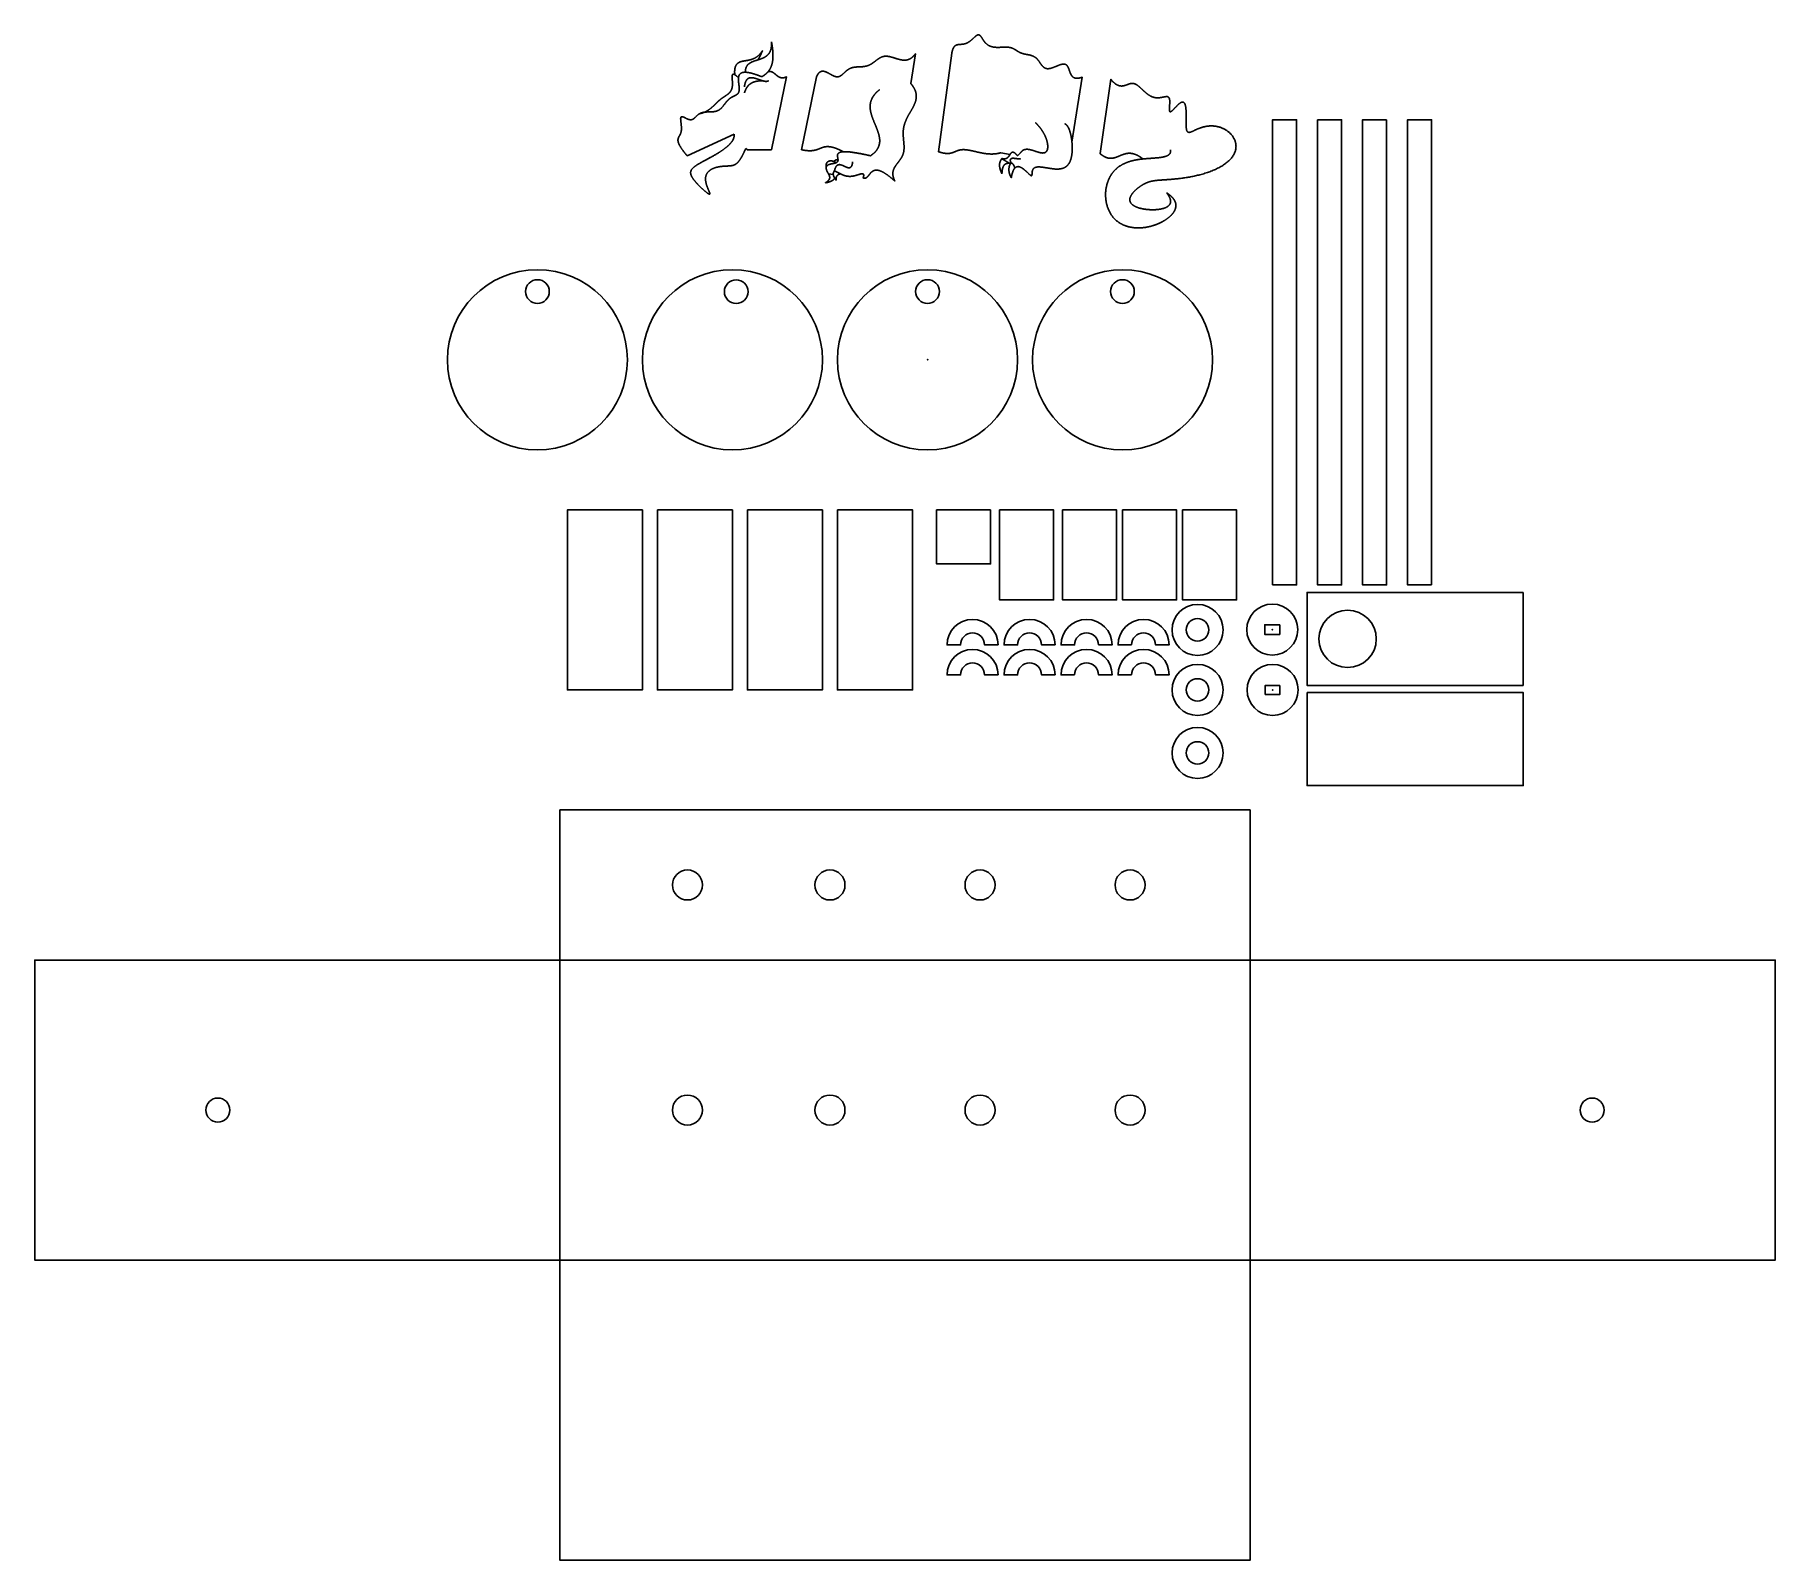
# Model space of a CAD drawing. Header units: millimetres. Extents: x -302 to 278, y -400 to 108.
import ezdxf

# ---------------------------------------------------------------- set-up
doc = ezdxf.new("R2010")
doc.units = ezdxf.units.MM
doc.layers.get('0').update_dxf_attribs({"linetype": 'CONTINUOUS'})

msp = doc.modelspace()

# ---------------------------------------------------------------- linework, layer by layer
for p, q in [((-9, 102), (-10.55, 92.06)), ((3.11, 102.19), (-1.36, 69.36)), ((-57, 70), (-51.98, 94.33)), ((-47, 70), (-41.98, 94.33)), ((46.52, 94.19), (43.14, 72.52)), ((56.05, 93.53), (52.51, 68.73)), ((-85.11, 67.99), (-69.46, 75.19)), ((-65.58, 70.43), (-65, 70)), ((-65, 70), (-57, 70)), ((-36.38, 66.13), (-35.4, 66.63)), ((19.39, 69), (22.53, 68.47)), ((22.92, 65.5), (22.37, 65.5)), ((26, 69), (25, 68)), ((-38, 62), (-36.39, 61.71)), ((-34, 62), (-36, 63))]:
    msp.add_line(p, q)
for points in [[(110, -75), (110, 80), (118, 80), (118, -75)], [(125, 80), (133, 80), (133, -75), (125, -75)], [(148, 80), (148, -75), (140, -75), (140, 80)], [(163, -75), (155, -75), (155, 80), (163, 80)], [(-100, -50), (-125, -50), (-125, -110), (-100, -110)], [(-95, -50), (-70, -50), (-70, -110), (-95, -110)], [(-65, -50), (-40, -50), (-40, -110), (-65, -110)], [(-35, -50), (-10, -50), (-10, -110), (-35, -110)], [(16, -50), (-2, -50), (-2, -68), (16, -68)], [(19, -50), (37, -50), (37, -80), (19, -80)], [(40, -50), (58, -50), (58, -80), (40, -80)], [(60, -50), (78, -50), (78, -80), (60, -80)], [(80, -50), (98, -50), (98, -80), (80, -80)], [(193.5, -77.5), (121.5, -77.5), (121.5, -108.5), (193.5, -108.5)], [(112.4, -88.3), (107.4, -88.3), (107.4, -91.5), (112.4, -91.5)], [(112.45, -108.5), (107.55, -108.5), (107.55, -111.5), (112.45, -111.5)], [(121.52, -110.87), (193.52, -110.87), (193.52, -141.87), (121.52, -141.87)], [(-127.5, -300), (102.5, -300), (-127.5, -300), (-127.5, -400), (102.5, -400), (102.5, -300), (102.5, -200), (102.5, -300), (277.5, -300), (277.5, -200), (102.5, -200), (-127.5, -200), (-127.5, -300), (-127.5, -200), (102.5, -200), (102.5, -150), (-127.5, -150), (-127.5, -200), (-302.5, -200), (-302.5, -300)]]:
    msp.add_lwpolyline(points, close=True)
for points in [[(18.5, -95, 1), (1.5, -95), (6, -95, -1), (14, -95)], [(37.5, -95, 1), (20.5, -95), (25, -95, -1), (33, -95)], [(52, -95, 1), (44, -95), (39.5, -95, -1), (56.5, -95)], [(63, -95), (58.5, -95, -1), (75.5, -95), (71, -95, 1)], [(18.5, -105, 1), (1.5, -105), (6, -105, -1), (14, -105)], [(37.5, -105, 1), (20.5, -105), (25, -105, -1), (33, -105)], [(44, -105), (39.5, -105, -1), (56.5, -105), (52, -105, 1)], [(63, -105), (58.5, -105, -1), (75.5, -105), (71, -105, 1)]]:
    msp.add_lwpolyline(points, format="xyb", close=True)
for centre, radius in [((-135, 0), 30), ((-70, 0), 30), ((-5, 0), 30), ((60, 0), 30), ((-135, 22.75), 3.95), ((-68.75, 22.71), 3.95), ((-5, 22.75), 3.95), ((59.96, 22.75), 3.95), ((85, -90), 8.5), ((85, -90), 3.75), ((109.9, -89.9), 8.5), ((135, -93), 9.55), ((85, -110), 8.5), ((110, -110), 8.5), ((85, -110), 3.75), ((85, -131), 8.5), ((85, -131), 3.75), ((-85, -175), 5), ((-37.5, -175), 5), ((12.5, -175), 5), ((62.5, -175), 5), ((-241.5, -250), 4), ((-85, -250), 5), ((-37.5, -250), 5), ((12.5, -250), 5), ((62.5, -250), 5), ((216.5, -250), 4)]:
    msp.add_circle(centre, radius)
msp.add_arc((-35.16, 66.18), 0.513, 47.27854, 117.0007)
for points in [[(-65.67, 95.83), (-65.68, 96.03), (-65.68, 96.41), (-65.63, 96.96), (-65.43, 97.6), (-65, 98.28), (-64.37, 98.82), (-63.57, 99.26), (-62.63, 99.61), (-61.62, 99.92), (-60.59, 100.24), (-59.61, 100.62), (-58.73, 101.12), (-58.01, 101.76), (-57.47, 102.56), (-57.11, 103.53), (-56.98, 104.43), (-56.96, 105.19), (-56.98, 105.72), (-57, 106)], [(-57, 106), (-56.93, 105.65), (-56.81, 104.96), (-56.66, 103.96), (-56.52, 102.68), (-56.47, 101.19), (-56.55, 99.81), (-56.78, 98.56), (-57.17, 97.45), (-57.71, 96.47), (-58.41, 95.63), (-59.08, 95.05), (-59.65, 94.67), (-60.05, 94.44), (-60.26, 94.33)], [(3.11, 102.19), (3.15, 102.44), (3.24, 102.91), (3.41, 103.52), (3.71, 104.17), (4.19, 104.71), (4.78, 104.99), (5.47, 105.09), (6.24, 105.12), (7.07, 105.19), (7.95, 105.42), (8.82, 105.89), (9.67, 106.57), (10.46, 107.33), (11.16, 107.99), (11.77, 108.37), (12.28, 108.34), (12.75, 107.88), (13.23, 107.1), (13.8, 106.17), (14.53, 105.29), (15.45, 104.62), (16.57, 104.23), (17.82, 104.09), (19.13, 104.12), (20.42, 104.2), (21.61, 104.22), (22.65, 104.09), (23.53, 103.77), (24.29, 103.33), (25.02, 102.83), (25.77, 102.39), (26.61, 102.05), (27.56, 101.84), (28.56, 101.68), (29.57, 101.47), (30.5, 101.11), (31.31, 100.54), (31.99, 99.75), (32.58, 98.85), (33.16, 97.99), (33.82, 97.31), (34.62, 96.96), (35.59, 96.97), (36.71, 97.31), (37.89, 97.81), (39.04, 98.3), (40.07, 98.61), (40.89, 98.59), (41.5, 98.19), (41.92, 97.46), (42.24, 96.53), (42.56, 95.57), (42.97, 94.72), (43.53, 94.09), (44.29, 93.77), (45.07, 93.77), (45.76, 93.92), (46.26, 94.09), (46.52, 94.19)], [(-69.21, 95), (-69.24, 95.26), (-69.28, 95.75), (-69.29, 96.43), (-69.2, 97.22), (-68.94, 98.03), (-68.53, 98.64), (-67.96, 99.08), (-67.25, 99.37), (-66.44, 99.55), (-65.56, 99.69), (-64.65, 99.83), (-63.75, 100.04), (-62.88, 100.36), (-62.07, 100.8), (-61.31, 101.38), (-60.76, 101.96), (-60.37, 102.46), (-60.12, 102.81), (-60, 103)], [(-41.98, 94.33), (-41.87, 94.57), (-41.65, 95.02), (-41.3, 95.57), (-40.76, 96.06), (-40, 96.27), (-39.15, 96.11), (-38.24, 95.68), (-37.29, 95.12), (-36.35, 94.59), (-35.47, 94.26), (-34.64, 94.26), (-33.89, 94.61), (-33.17, 95.23), (-32.43, 95.97), (-31.63, 96.68), (-30.71, 97.21), (-29.68, 97.5), (-28.55, 97.61), (-27.37, 97.63), (-26.2, 97.69), (-25.09, 97.91), (-24.06, 98.35), (-23.11, 98.97), (-22.21, 99.69), (-21.33, 100.37), (-20.43, 100.91), (-19.46, 101.2), (-18.42, 101.21), (-17.31, 100.99), (-16.16, 100.63), (-14.99, 100.24), (-13.84, 99.93), (-12.73, 99.79), (-11.69, 99.89), (-10.71, 100.28), (-9.99, 100.82), (-9.48, 101.36), (-9.16, 101.78), (-9, 102)], [(-85.11, 67.99), (-85.38, 68.32), (-85.9, 68.94), (-86.58, 69.81), (-87.3, 70.84), (-87.89, 71.92), (-88.18, 72.79), (-88.2, 73.5), (-88, 74.08), (-87.68, 74.62), (-87.33, 75.22), (-87.06, 75.98), (-86.96, 76.95), (-87.03, 78.1), (-87.19, 79.28), (-87.31, 80.29), (-87.24, 80.94), (-86.9, 81.13), (-86.27, 80.9), (-85.45, 80.45), (-84.58, 80.04), (-83.76, 79.91), (-83.07, 80.16), (-82.46, 80.7), (-81.85, 81.38), (-81.13, 82), (-80.25, 82.4), (-79.19, 82.58), (-78.03, 82.61), (-76.84, 82.61), (-75.71, 82.72), (-74.71, 83.05), (-73.88, 83.64), (-73.17, 84.44), (-72.52, 85.34), (-71.86, 86.21), (-71.15, 86.94), (-70.35, 87.49), (-69.53, 87.88), (-68.77, 88.22), (-68.17, 88.64), (-67.81, 89.24), (-67.69, 90.07), (-67.76, 91.08), (-67.93, 92.21), (-68.06, 93.34), (-68.02, 94.36), (-67.72, 95.17), (-67.08, 95.7), (-66.04, 95.91), (-64.58, 95.78), (-63.07, 95.38), (-61.74, 94.92), (-60.77, 94.54), (-60.26, 94.33)], [(-68, 94), (-68.16, 94.16), (-68.48, 94.45), (-68.9, 94.81), (-69.35, 95.12), (-69.76, 95.24), (-70.01, 95.1), (-70.12, 94.72), (-70.13, 94.16), (-70.08, 93.46), (-70.01, 92.68), (-69.98, 91.9), (-70.02, 91.14), (-70.15, 90.46), (-70.37, 89.85), (-70.7, 89.32), (-71.11, 88.86), (-71.59, 88.46), (-72.14, 88.08), (-72.71, 87.71), (-73.3, 87.31), (-73.9, 86.87), (-74.48, 86.38), (-75.06, 85.85), (-75.63, 85.29), (-76.2, 84.72), (-76.79, 84.17), (-77.4, 83.65), (-78.05, 83.19), (-78.72, 82.78), (-79.44, 82.45), (-80.04, 82.23), (-80.52, 82.1), (-80.84, 82.03), (-81, 82)], [(-66, 91), (-65.98, 91.22), (-65.92, 91.63), (-65.8, 92.19), (-65.59, 92.82), (-65.22, 93.42), (-64.75, 93.82), (-64.18, 94.02), (-63.53, 94.05), (-62.81, 93.93), (-62.05, 93.71), (-61.28, 93.44), (-60.55, 93.17), (-59.87, 92.95), (-59.26, 92.8), (-58.75, 92.76), (-58.4, 92.8), (-58.19, 92.88), (-58.06, 92.96), (-58, 93)], [(-60, 93), (-60.19, 93), (-60.56, 92.99), (-61.1, 92.96), (-61.79, 92.87), (-62.58, 92.69), (-63.3, 92.43), (-63.94, 92.08), (-64.5, 91.63), (-64.99, 91.1), (-65.4, 90.48), (-65.67, 89.92), (-65.85, 89.47), (-65.95, 89.16), (-66, 89)], [(56.05, 93.53), (56.29, 93.22), (56.78, 92.66), (57.49, 91.98), (58.42, 91.39), (59.53, 91.14), (60.61, 91.31), (61.65, 91.74), (62.68, 92.13), (63.72, 92.2), (64.79, 91.72), (65.94, 90.72), (67.2, 89.43), (68.6, 88.22), (70.12, 87.4), (71.71, 87.18), (73.26, 87.46), (74.55, 87.81), (75.43, 87.73), (75.79, 86.85), (75.74, 85.3), (75.57, 83.63), (75.6, 82.53), (76.07, 82.48), (77, 83.42), (78.22, 84.81), (79.44, 85.93), (80.42, 86.11), (81.01, 85.1), (81.23, 83.11), (81.21, 80.61), (81.15, 78.21), (81.25, 76.44), (81.7, 75.64), (82.61, 75.77), (84.03, 76.5), (85.93, 77.39), (88.2, 78), (90.67, 78.05), (93.13, 77.43), (95.3, 76.19), (96.97, 74.43), (97.9, 72.35), (97.95, 70.13), (97.06, 67.96), (95.29, 65.97), (92.78, 64.25), (89.71, 62.83), (86.33, 61.74), (82.88, 60.96), (79.58, 60.45), (76.62, 60.15), (74.12, 59.99), (72.09, 59.87), (70.46, 59.71), (69.08, 59.43), (67.78, 58.94), (66.45, 58.23), (65.07, 57.26), (63.77, 56.11), (62.75, 54.83), (62.25, 53.55), (62.48, 52.36), (63.5, 51.35), (65.23, 50.58), (67.46, 50.1), (69.9, 49.93), (72.25, 50.07), (74.23, 50.53), (75.59, 51.31), (76.19, 52.41), (76.02, 53.54), (75.52, 54.53), (75.01, 55.25), (74.72, 55.63)], [(-24, 68), (-23.69, 68.21), (-23.1, 68.63), (-22.34, 69.3), (-21.57, 70.27), (-21.01, 71.58), (-20.83, 73.01), (-21.03, 74.53), (-21.51, 76.15), (-22.19, 77.82), (-22.93, 79.53), (-23.59, 81.22), (-24.05, 82.88), (-24.21, 84.48), (-24.01, 85.99), (-23.43, 87.42), (-22.65, 88.5), (-21.89, 89.26), (-21.31, 89.76), (-21, 90)], [(-15.87, 59.55), (-16, 59.81), (-16.24, 60.31), (-16.49, 61.05), (-16.63, 61.98), (-16.49, 63.06), (-16.06, 64.07), (-15.41, 65.03), (-14.64, 65.98), (-13.88, 66.97), (-13.26, 68.04), (-12.88, 69.23), (-12.76, 70.55), (-12.84, 71.99), (-13.01, 73.52), (-13.14, 75.1), (-13.1, 76.69), (-12.81, 78.25), (-12.27, 79.76), (-11.53, 81.23), (-10.69, 82.64), (-9.87, 84.02), (-9.2, 85.37), (-8.77, 86.71), (-8.66, 88.05), (-8.89, 89.38), (-9.37, 90.45), (-9.9, 91.26), (-10.32, 91.79), (-10.55, 92.06)], [(40.82, 78.59), (40.93, 78.55), (41.12, 78.45), (41.41, 78.22), (41.76, 77.77), (42.17, 76.97), (42.53, 75.94), (42.83, 74.71), (43.07, 73.32), (43.22, 71.82), (43.27, 70.27), (43.19, 68.76), (42.96, 67.34), (42.56, 66.08), (41.96, 65.04), (41.15, 64.25), (40.12, 63.75), (38.88, 63.52), (37.46, 63.54), (35.92, 63.75), (34.34, 64.04), (32.86, 64.27), (31.61, 64.33), (30.67, 64.11), (30.1, 63.58), (29.87, 62.81), (29.84, 62), (29.83, 61.39), (29.64, 61.22), (29.18, 61.55), (28.46, 62.26), (27.55, 63.15), (26.55, 63.95), (25.57, 64.44), (24.68, 64.44), (23.92, 63.86), (23.44, 62.91), (23.15, 61.91), (22.99, 61.11), (22.92, 60.68)], [(31, 79), (31.21, 78.8), (31.61, 78.39), (32.18, 77.77), (32.86, 76.92), (33.59, 75.82), (34.19, 74.69), (34.65, 73.54), (34.96, 72.42), (35.11, 71.34), (35.08, 70.39), (34.85, 69.62), (34.41, 69.1), (33.76, 68.87), (32.93, 68.91), (31.97, 69.16), (30.93, 69.51), (29.87, 69.87), (28.87, 70.13), (27.96, 70.21), (27.17, 70.07), (26.64, 69.76), (26.3, 69.42), (26.09, 69.15), (26, 69)], [(-65.58, 70.43), (-65.74, 70.06), (-66.05, 69.36), (-66.5, 68.39), (-67.09, 67.29), (-67.8, 66.22), (-68.51, 65.46), (-69.23, 64.97), (-70.01, 64.71), (-70.9, 64.61), (-71.97, 64.57), (-73.23, 64.52), (-74.67, 64.35), (-76.15, 63.96), (-77.49, 63.31), (-78.5, 62.35), (-79.03, 61.09), (-79.04, 59.61), (-78.62, 58.07), (-78.03, 56.66), (-77.54, 55.6), (-77.41, 55.06), (-77.8, 55.14), (-78.7, 55.79), (-79.96, 56.88), (-81.36, 58.22), (-82.63, 59.61), (-83.57, 60.9), (-84.03, 62.02), (-83.97, 62.97), (-83.4, 63.81), (-82.4, 64.61), (-81.06, 65.42), (-79.47, 66.28), (-77.75, 67.2), (-75.99, 68.17), (-74.3, 69.18), (-72.77, 70.21), (-71.48, 71.24), (-70.47, 72.26), (-69.78, 73.26), (-69.48, 74.05), (-69.41, 74.62), (-69.43, 75), (-69.46, 75.19)], [(-47, 70), (-46.76, 69.95), (-46.28, 69.86), (-45.59, 69.75), (-44.73, 69.66), (-43.75, 69.66), (-42.87, 69.76), (-42.08, 69.95), (-41.36, 70.21), (-40.68, 70.5), (-40, 70.77), (-39.29, 70.98), (-38.51, 71.08), (-37.64, 71.04), (-36.66, 70.86), (-35.57, 70.51), (-34.61, 70.12), (-33.84, 69.75), (-33.31, 69.47), (-33.03, 69.33)], [(-1.36, 69.36), (-1.12, 69.28), (-0.63, 69.12), (0.06, 68.93), (0.91, 68.77), (1.85, 68.72), (2.69, 68.82), (3.43, 69.04), (4.12, 69.33), (4.81, 69.65), (5.55, 69.91), (6.39, 70.05), (7.36, 70.06), (8.45, 69.93), (9.66, 69.7), (10.93, 69.4), (12.24, 69.09), (13.55, 68.83), (14.83, 68.64), (16.06, 68.56), (17.24, 68.58), (18.13, 68.69), (18.77, 68.82), (19.19, 68.94), (19.39, 69)], [(74.72, 55.63), (75.07, 55.4), (75.72, 54.95), (76.55, 54.25), (77.35, 53.29), (77.84, 52.05), (77.83, 50.77), (77.32, 49.48), (76.35, 48.2), (74.96, 46.99), (73.2, 45.89), (71.14, 44.97), (68.85, 44.29), (66.45, 43.92), (64.02, 43.91), (61.69, 44.31), (59.55, 45.16), (57.7, 46.45), (56.21, 48.15), (55.13, 50.19), (54.47, 52.47), (54.24, 54.86), (54.43, 57.23), (55.01, 59.47), (55.96, 61.46), (57.24, 63.16), (58.82, 64.51), (60.65, 65.54), (62.68, 66.26), (64.86, 66.72), (67.09, 66.98), (69.27, 67.14), (71.31, 67.27), (73.09, 67.45), (74.52, 67.77), (75.52, 68.27), (75.95, 68.85), (76.06, 69.39), (76.03, 69.79), (76, 70)], [(-35.53, 65.65), (-35.6, 65.7), (-35.74, 65.8), (-35.95, 65.93), (-36.23, 66.08), (-36.58, 66.21), (-36.91, 66.29), (-37.24, 66.31), (-37.56, 66.28), (-37.85, 66.2), (-38.12, 66.07), (-38.35, 65.9), (-38.54, 65.69), (-38.69, 65.44), (-38.78, 65.17), (-38.82, 64.87), (-38.82, 64.61), (-38.79, 64.41), (-38.76, 64.27), (-38.75, 64.2)], [(-38, 62), (-38.15, 62.23), (-38.41, 62.67), (-38.7, 63.26), (-38.86, 63.92), (-38.71, 64.54), (-38.24, 64.95), (-37.51, 65.21), (-36.65, 65.37), (-35.83, 65.52), (-35.19, 65.75), (-34.84, 66.1), (-34.77, 66.61), (-34.89, 67.21), (-35.03, 67.84), (-35.02, 68.43), (-34.74, 68.91), (-34.09, 69.23), (-33.01, 69.38), (-31.49, 69.35), (-29.5, 69.11), (-27.53, 68.76), (-25.85, 68.42), (-24.63, 68.15), (-24, 68)], [(-36, 63), (-35.96, 63.19), (-35.87, 63.54), (-35.71, 64.01), (-35.45, 64.5), (-35.05, 64.9), (-34.58, 65.07), (-34.05, 65.05), (-33.47, 64.86), (-32.85, 64.58), (-32.24, 64.27), (-31.66, 64.04), (-31.15, 63.94), (-30.72, 64.03), (-30.39, 64.32), (-30.16, 64.76), (-30.05, 65.22), (-30.01, 65.6), (-30, 65.86), (-30, 66)], [(19.81, 67.06), (19.75, 66.98), (19.63, 66.83), (19.46, 66.59), (19.28, 66.26), (19.11, 65.82), (19.01, 65.35), (18.98, 64.86), (19.02, 64.34), (19.13, 63.79), (19.3, 63.22), (19.48, 62.75), (19.63, 62.38), (19.75, 62.14), (19.81, 62.01)], [(25, 68), (24.89, 68.14), (24.66, 68.4), (24.35, 68.73), (23.97, 69.04), (23.56, 69.23), (23.21, 69.21), (22.91, 69.02), (22.65, 68.68), (22.4, 68.25), (22.12, 67.81), (21.8, 67.42), (21.42, 67.14), (21, 66.99), (20.55, 66.96), (20.15, 67), (19.85, 67.06), (19.7, 67.08), (19.76, 67.01), (20.04, 66.83), (20.56, 66.53), (21.16, 66.18), (21.72, 65.86), (22.15, 65.62), (22.37, 65.5)], [(19.81, 62.01), (19.81, 62.16), (19.82, 62.43), (19.85, 62.83), (19.91, 63.33), (20.02, 63.88), (20.19, 64.36), (20.42, 64.76), (20.7, 65.07), (21.03, 65.29), (21.43, 65.44), (21.78, 65.5), (22.07, 65.51), (22.27, 65.5), (22.37, 65.5)], [(22.92, 60.68), (22.85, 60.79), (22.73, 61.01), (22.56, 61.35), (22.38, 61.79), (22.22, 62.36), (22.13, 62.93), (22.11, 63.49), (22.16, 64.04), (22.26, 64.54), (22.42, 64.98), (22.62, 65.31), (22.85, 65.51), (23.09, 65.55), (23.34, 65.41), (23.6, 65.1), (23.81, 64.7), (23.96, 64.33), (24.06, 64.04), (24.12, 63.89)], [(22.92, 65.5), (22.87, 65.6), (22.77, 65.79), (22.66, 66.06), (22.58, 66.38), (22.58, 66.69), (22.68, 66.92), (22.89, 67.07), (23.18, 67.15), (23.54, 67.17), (23.95, 67.14), (24.37, 67.09), (24.78, 67.03), (25.15, 66.98), (25.46, 66.94), (25.71, 66.93), (25.86, 66.95), (25.94, 66.97), (25.98, 66.99), (26, 67)], [(52.51, 68.73), (52.7, 68.57), (53.07, 68.26), (53.62, 67.86), (54.35, 67.46), (55.26, 67.17), (56.16, 67.1), (57.04, 67.22), (57.93, 67.49), (58.82, 67.87), (59.72, 68.26), (60.64, 68.61), (61.59, 68.83), (62.56, 68.88), (63.57, 68.72), (64.61, 68.35), (65.46, 67.89), (66.12, 67.44), (66.56, 67.11), (66.78, 66.93)], [(-39, 59), (-38.92, 59.05), (-38.76, 59.14), (-38.53, 59.29), (-38.26, 59.49), (-37.99, 59.76), (-37.78, 60.03), (-37.64, 60.33), (-37.58, 60.63), (-37.58, 60.96), (-37.66, 61.29), (-37.77, 61.57), (-37.87, 61.78), (-37.96, 61.93), (-38, 62)], [(-36, 63), (-36.04, 62.95), (-36.11, 62.85), (-36.21, 62.7), (-36.32, 62.49), (-36.4, 62.21), (-36.42, 61.92), (-36.39, 61.61), (-36.31, 61.29), (-36.17, 60.95), (-35.98, 60.61), (-35.79, 60.32), (-35.63, 60.1), (-35.52, 59.95), (-35.46, 59.87)], [(-35.46, 59.87), (-35.46, 59.94), (-35.47, 60.08), (-35.48, 60.28), (-35.47, 60.53), (-35.42, 60.81), (-35.34, 61.07), (-35.22, 61.3), (-35.05, 61.5), (-34.84, 61.67), (-34.6, 61.8), (-34.37, 61.89), (-34.19, 61.95), (-34.07, 61.98), (-34, 62)], [(-34, 62), (-33.85, 61.92), (-33.56, 61.76), (-33.12, 61.55), (-32.53, 61.34), (-31.78, 61.17), (-31.03, 61.11), (-30.28, 61.14), (-29.54, 61.26), (-28.82, 61.45), (-28.15, 61.67), (-27.54, 61.87), (-27.03, 62.01), (-26.63, 62.04), (-26.37, 61.94), (-26.24, 61.67), (-26.25, 61.33), (-26.33, 61), (-26.4, 60.75), (-26.45, 60.62)], [(-26.45, 60.62), (-26.36, 60.58), (-26.18, 60.53), (-25.92, 60.49), (-25.59, 60.55), (-25.2, 60.78), (-24.83, 61.16), (-24.45, 61.64), (-24.05, 62.17), (-23.58, 62.66), (-23.04, 63.04), (-22.39, 63.24), (-21.61, 63.23), (-20.72, 62.98), (-19.69, 62.49), (-18.55, 61.76), (-17.53, 60.99), (-16.72, 60.31), (-16.16, 59.81), (-15.87, 59.55)]]:
    msp.add_open_spline(points, degree=5)
for points, knots in [([(-60, 103), (-60.06, 102.85), (-60.18, 102.57), (-60.36, 102.16), (-60.59, 101.65), (-60.87, 101.09), (-61.14, 100.6), (-61.35, 100.27), (-61.5, 100.07), (-61.6, 99.96), (-61.65, 99.91), (-61.65, 99.91)], [0, 0, 0, 0, 0, 0, 0.1, 0.2, 0.3, 0.4, 0.5, 0.6, 0.6005191, 0.6005191, 0.6005191, 0.6005191, 0.6005191, 0.6005191]), ([(-51.98, 94.33), (-52.1, 94.26), (-52.35, 94.15), (-52.72, 94.02), (-53.19, 93.93), (-53.75, 93.95), (-54.27, 94.11), (-54.77, 94.39), (-55.26, 94.76), (-55.73, 95.18), (-56.2, 95.58), (-56.68, 95.9), (-57.16, 96.08), (-57.56, 96.12), (-57.86, 96.07), (-58.06, 96.02), (-58.15, 95.99)], [0, 0, 0, 0, 0, 0, 0.0666667, 0.1333333, 0.2, 0.2666667, 0.3333333, 0.4, 0.4666667, 0.5333333, 0.6, 0.6666667, 0.7333333, 0.7809493, 0.7809493, 0.7809493, 0.7809493, 0.7809493, 0.7809493]), ([(-35.93, 60.55), (-35.94, 60.53), (-35.99, 60.44), (-36.08, 60.3), (-36.24, 60.1), (-36.5, 59.86), (-36.87, 59.62), (-37.31, 59.42), (-37.82, 59.25), (-38.26, 59.14), (-38.62, 59.06), (-38.87, 59.02), (-39, 59)], [0.2707603, 0.2707603, 0.2707603, 0.2707603, 0.2707603, 0.2707603, 0.3, 0.4, 0.5, 0.6, 0.7, 0.8, 0.9, 1, 1, 1, 1, 1, 1])]:
    msp.add_open_spline(points, degree=5, knots=knots)
for p in [(-5, 0), (109.9, -89.9), (110, -110)]:
    msp.add_point(p)

doc.saveas('drawing.dxf')
